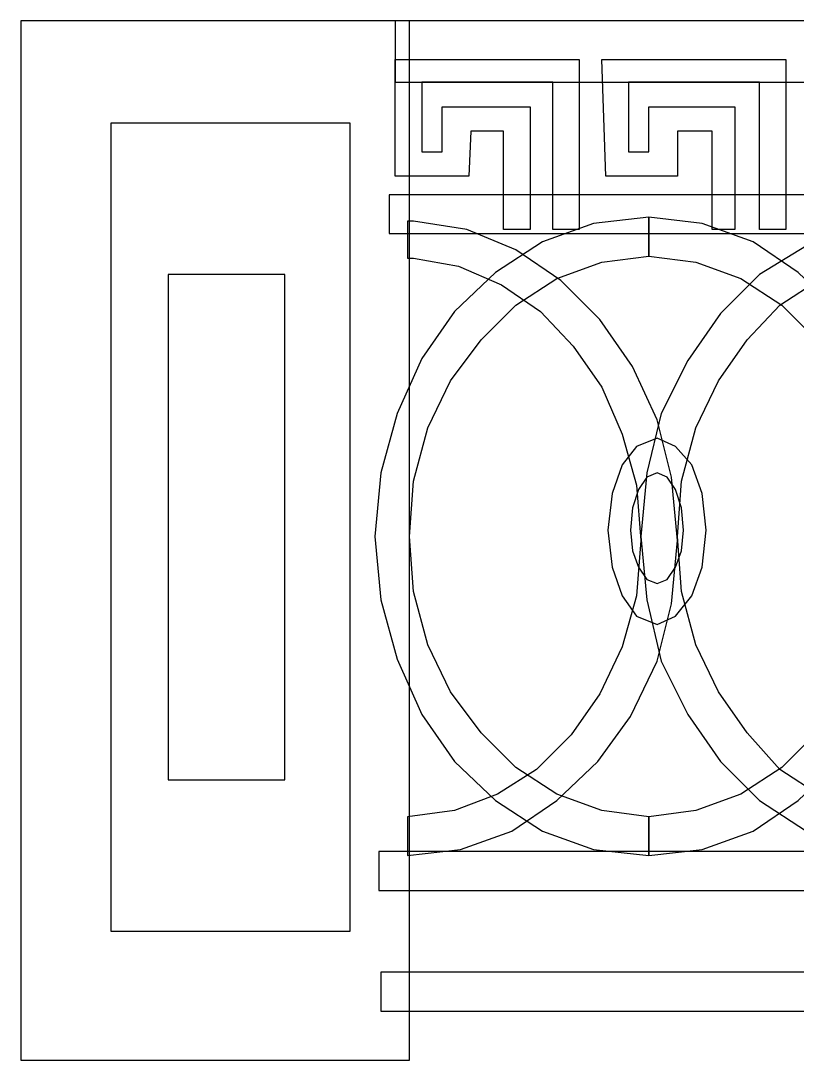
# Model space of a CAD drawing. Header units: centimetres. Extents: x -67 to 57, y -7 to 31.
# Drawn here: x -67.46 to -38.97, y -7.27 to 30.87 of the extents above; entities that cross this region are included whole.
import ezdxf

# ---------------------------------------------------------------- set-up
doc = ezdxf.new("R2010")
doc.units = ezdxf.units.CM
doc.header["$MEASUREMENT"] = 0
doc.layers.add('layer 1', color=7, linetype='Continuous')

msp = doc.modelspace()

# ---------------------------------------------------------------- linework, layer by layer
at = {"layer": 'layer 1', "color": 173}
msp.add_open_spline([(-67.45704, 30.87266), (-67.45704, 30.87266), (-53.19282, 30.87266), (-53.19282, 30.87266), (-53.19282, 30.87266), (-53.19282, 30.87266), (-53.19282, -7.26538), (-53.19282, -7.26538), (-53.19282, -7.26538), (-53.19282, -7.26538), (-67.45704, -7.26538), (-67.45704, -7.26538), (-67.45704, -7.26538), (-67.45704, -7.26538), (-67.45704, 30.87266), (-67.45704, 30.87266)], degree=3, knots=[0, 0, 0, 0, 0.25, 0.25, 0.25, 0.25, 0.5, 0.5, 0.5, 0.5, 0.75, 0.75, 0.75, 0.75, 1, 1, 1, 1], dxfattribs=at)
at = {"layer": 'layer 1', "color": 174}
for points, knots in [([(-53.71834, 30.87266), (-53.71834, 30.87266), (43.57871, 30.87266), (43.57871, 30.87266), (43.57871, 30.87266), (43.57871, 30.87266), (43.57871, 28.62041), (43.57871, 28.62041), (43.57871, 28.62041), (43.57871, 28.62041), (-53.71834, 28.62041), (-53.71834, 28.62041), (-53.71834, 28.62041), (-53.71834, 28.62041), (-53.71834, 30.87266), (-53.71834, 30.87266)], [0, 0, 0, 0, 0.25, 0.25, 0.25, 0.25, 0.5, 0.5, 0.5, 0.5, 0.75, 0.75, 0.75, 0.75, 1, 1, 1, 1]), ([(-48.7634, 23.21502), (-48.7634, 23.21502), (-48.7634, 27.71951), (-48.7634, 27.71951), (-48.7634, 27.71951), (-48.7634, 27.71951), (-51.99162, 27.71951), (-51.99162, 27.71951), (-51.99162, 27.71951), (-51.99162, 27.71951), (-51.99162, 26.06787), (-51.99162, 26.06787), (-51.99162, 26.06787), (-51.99162, 26.06787), (-52.74237, 26.06787), (-52.74237, 26.06787), (-52.74237, 26.06787), (-52.74237, 26.06787), (-52.74237, 28.62041), (-52.74237, 28.62041), (-52.74237, 28.62041), (-52.74237, 28.62041), (-47.93757, 28.62041), (-47.93757, 28.62041), (-47.93757, 28.62041), (-47.93757, 28.62041), (-47.93757, 23.21502), (-47.93757, 23.21502), (-47.93757, 23.21502), (-47.93757, 23.21502), (-46.9616, 23.21502), (-46.9616, 23.21502), (-46.9616, 23.21502), (-46.9616, 23.21502), (-46.9616, 29.44624), (-46.9616, 29.44624), (-46.9616, 29.44624), (-46.9616, 29.44624), (-53.71834, 29.44624), (-53.71834, 29.44624), (-53.71834, 29.44624), (-53.71834, 29.44624), (-53.71834, 25.16697), (-53.71834, 25.16697), (-53.71834, 25.16697), (-53.71834, 25.16697), (-51.01564, 25.16697), (-51.01564, 25.16697), (-51.01564, 25.16697), (-51.01564, 25.16697), (-50.94057, 26.81862), (-50.94057, 26.81862), (-50.94057, 26.81862), (-50.94057, 26.81862), (-49.73937, 26.81862), (-49.73937, 26.81862), (-49.73937, 26.81862), (-49.73937, 26.81862), (-49.73937, 23.21502), (-49.73937, 23.21502), (-49.73937, 23.21502), (-49.73937, 23.21502), (-48.7634, 23.21502), (-48.7634, 23.21502)], [0, 0, 0, 0, 0.0625, 0.0625, 0.0625, 0.0625, 0.125, 0.125, 0.125, 0.125, 0.1875, 0.1875, 0.1875, 0.1875, 0.25, 0.25, 0.25, 0.25, 0.3125, 0.3125, 0.3125, 0.3125, 0.375, 0.375, 0.375, 0.375, 0.4375, 0.4375, 0.4375, 0.4375, 0.5, 0.5, 0.5, 0.5, 0.5625, 0.5625, 0.5625, 0.5625, 0.625, 0.625, 0.625, 0.625, 0.6875, 0.6875, 0.6875, 0.6875, 0.75, 0.75, 0.75, 0.75, 0.8125, 0.8125, 0.8125, 0.8125, 0.875, 0.875, 0.875, 0.875, 0.9375, 0.9375, 0.9375, 0.9375, 1, 1, 1, 1]), ([(-41.25591, 23.21502), (-41.25591, 23.21502), (-41.25591, 27.71951), (-41.25591, 27.71951), (-41.25591, 27.71951), (-41.25591, 27.71951), (-44.40906, 27.71951), (-44.40906, 27.71951), (-44.40906, 27.71951), (-44.40906, 27.71951), (-44.40906, 26.06787), (-44.40906, 26.06787), (-44.40906, 26.06787), (-44.40906, 26.06787), (-45.1598, 26.06787), (-45.1598, 26.06787), (-45.1598, 26.06787), (-45.1598, 26.06787), (-45.1598, 28.62041), (-45.1598, 28.62041), (-45.1598, 28.62041), (-45.1598, 28.62041), (-40.35501, 28.62041), (-40.35501, 28.62041), (-40.35501, 28.62041), (-40.35501, 28.62041), (-40.35501, 23.21502), (-40.35501, 23.21502), (-40.35501, 23.21502), (-40.35501, 23.21502), (-39.37904, 23.21502), (-39.37904, 23.21502), (-39.37904, 23.21502), (-39.37904, 23.21502), (-39.37904, 29.44624), (-39.37904, 29.44624), (-39.37904, 29.44624), (-39.37904, 29.44624), (-46.13578, 29.44624), (-46.13578, 29.44624), (-46.13578, 29.44624), (-46.13578, 29.44624), (-45.98563, 25.16697), (-45.98563, 25.16697), (-45.98563, 25.16697), (-45.98563, 25.16697), (-43.35801, 25.16697), (-43.35801, 25.16697), (-43.35801, 25.16697), (-43.35801, 25.16697), (-43.35801, 26.81862), (-43.35801, 26.81862), (-43.35801, 26.81862), (-43.35801, 26.81862), (-42.08173, 26.81862), (-42.08173, 26.81862), (-42.08173, 26.81862), (-42.08173, 26.81862), (-42.08173, 23.21502), (-42.08173, 23.21502), (-42.08173, 23.21502), (-42.08173, 23.21502), (-41.25591, 23.21502), (-41.25591, 23.21502)], [0, 0, 0, 0, 0.0625, 0.0625, 0.0625, 0.0625, 0.125, 0.125, 0.125, 0.125, 0.1875, 0.1875, 0.1875, 0.1875, 0.25, 0.25, 0.25, 0.25, 0.3125, 0.3125, 0.3125, 0.3125, 0.375, 0.375, 0.375, 0.375, 0.4375, 0.4375, 0.4375, 0.4375, 0.5, 0.5, 0.5, 0.5, 0.5625, 0.5625, 0.5625, 0.5625, 0.625, 0.625, 0.625, 0.625, 0.6875, 0.6875, 0.6875, 0.6875, 0.75, 0.75, 0.75, 0.75, 0.8125, 0.8125, 0.8125, 0.8125, 0.875, 0.875, 0.875, 0.875, 0.9375, 0.9375, 0.9375, 0.9375, 1, 1, 1, 1]), ([(-53.94357, 24.49129), (-53.94357, 24.49129), (44.10423, 24.49129), (44.10423, 24.49129), (44.10423, 24.49129), (44.10423, 24.49129), (44.10423, 23.06487), (44.10423, 23.06487), (44.10423, 23.06487), (44.10423, 23.06487), (-53.94357, 23.06487), (-53.94357, 23.06487), (-53.94357, 23.06487), (-53.94357, 23.06487), (-53.94357, 24.49129), (-53.94357, 24.49129)], [0, 0, 0, 0, 0.25, 0.25, 0.25, 0.25, 0.5, 0.5, 0.5, 0.5, 0.75, 0.75, 0.75, 0.75, 1, 1, 1, 1]), ([(-44.40906, 0.24211), (-44.40906, 0.24211), (-46.43608, 0.46733), (-46.43608, 0.46733), (-46.43608, 0.46733), (-46.43608, 0.46733), (-48.31295, 1.14301), (-48.31295, 1.14301), (-48.31295, 1.14301), (-48.31295, 1.14301), (-50.03967, 2.26913), (-50.03967, 2.26913), (-50.03967, 2.26913), (-50.03967, 2.26913), (-51.54117, 3.69555), (-51.54117, 3.69555), (-51.54117, 3.69555), (-51.54117, 3.69555), (-52.74237, 5.42227), (-52.74237, 5.42227), (-52.74237, 5.42227), (-52.74237, 5.42227), (-53.64327, 7.4493), (-53.64327, 7.4493), (-53.64327, 7.4493), (-53.64327, 7.4493), (-54.24386, 9.62647), (-54.24386, 9.62647), (-54.24386, 9.62647), (-54.24386, 9.62647), (-54.46909, 11.95379), (-54.46909, 11.95379), (-54.46909, 11.95379), (-54.46909, 11.95379), (-54.24386, 14.28111), (-54.24386, 14.28111), (-54.24386, 14.28111), (-54.24386, 14.28111), (-53.64327, 16.45828), (-53.64327, 16.45828), (-53.64327, 16.45828), (-53.64327, 16.45828), (-52.74237, 18.4853), (-52.74237, 18.4853), (-52.74237, 18.4853), (-52.74237, 18.4853), (-51.54117, 20.21203), (-51.54117, 20.21203), (-51.54117, 20.21203), (-51.54117, 20.21203), (-50.03967, 21.63845), (-50.03967, 21.63845), (-50.03967, 21.63845), (-50.03967, 21.63845), (-48.31295, 22.76457), (-48.31295, 22.76457), (-48.31295, 22.76457), (-48.31295, 22.76457), (-46.43608, 23.44025), (-46.43608, 23.44025), (-46.43608, 23.44025), (-46.43608, 23.44025), (-44.40906, 23.66547), (-44.40906, 23.66547), (-44.40906, 23.66547), (-44.40906, 23.66547), (-44.40906, 22.23905), (-44.40906, 22.23905), (-44.40906, 22.23905), (-44.40906, 22.23905), (-46.13578, 22.01382), (-46.13578, 22.01382), (-46.13578, 22.01382), (-46.13578, 22.01382), (-47.78742, 21.41322), (-47.78742, 21.41322), (-47.78742, 21.41322), (-47.78742, 21.41322), (-49.28892, 20.43725), (-49.28892, 20.43725), (-49.28892, 20.43725), (-49.28892, 20.43725), (-50.5652, 19.16098), (-50.5652, 19.16098), (-50.5652, 19.16098), (-50.5652, 19.16098), (-51.69132, 17.65948), (-51.69132, 17.65948), (-51.69132, 17.65948), (-51.69132, 17.65948), (-52.51714, 15.93276), (-52.51714, 15.93276), (-52.51714, 15.93276), (-52.51714, 15.93276), (-53.04267, 13.98081), (-53.04267, 13.98081), (-53.04267, 13.98081), (-53.04267, 13.98081), (-53.19282, 11.95379), (-53.19282, 11.95379), (-53.19282, 11.95379), (-53.19282, 11.95379), (-53.04267, 9.92677), (-53.04267, 9.92677), (-53.04267, 9.92677), (-53.04267, 9.92677), (-52.51714, 7.97482), (-52.51714, 7.97482), (-52.51714, 7.97482), (-52.51714, 7.97482), (-51.69132, 6.2481), (-51.69132, 6.2481), (-51.69132, 6.2481), (-51.69132, 6.2481), (-50.5652, 4.7466), (-50.5652, 4.7466), (-50.5652, 4.7466), (-50.5652, 4.7466), (-49.28892, 3.47033), (-49.28892, 3.47033), (-49.28892, 3.47033), (-49.28892, 3.47033), (-47.78742, 2.49435), (-47.78742, 2.49435), (-47.78742, 2.49435), (-47.78742, 2.49435), (-46.13578, 1.89376), (-46.13578, 1.89376), (-46.13578, 1.89376), (-46.13578, 1.89376), (-44.40906, 1.66853), (-44.40906, 1.66853), (-44.40906, 1.66853), (-44.40906, 1.66853), (-44.40906, 0.24211), (-44.40906, 0.24211)], [0, 0, 0, 0, 0.02941176, 0.02941176, 0.02941176, 0.02941176, 0.05882353, 0.05882353, 0.05882353, 0.05882353, 0.08823529, 0.08823529, 0.08823529, 0.08823529, 0.11764706, 0.11764706, 0.11764706, 0.11764706, 0.14705882, 0.14705882, 0.14705882, 0.14705882, 0.17647059, 0.17647059, 0.17647059, 0.17647059, 0.20588235, 0.20588235, 0.20588235, 0.20588235, 0.23529412, 0.23529412, 0.23529412, 0.23529412, 0.26470588, 0.26470588, 0.26470588, 0.26470588, 0.29411765, 0.29411765, 0.29411765, 0.29411765, 0.32352941, 0.32352941, 0.32352941, 0.32352941, 0.35294118, 0.35294118, 0.35294118, 0.35294118, 0.38235294, 0.38235294, 0.38235294, 0.38235294, 0.41176471, 0.41176471, 0.41176471, 0.41176471, 0.44117647, 0.44117647, 0.44117647, 0.44117647, 0.47058824, 0.47058824, 0.47058824, 0.47058824, 0.5, 0.5, 0.5, 0.5, 0.52941176, 0.52941176, 0.52941176, 0.52941176, 0.55882353, 0.55882353, 0.55882353, 0.55882353, 0.58823529, 0.58823529, 0.58823529, 0.58823529, 0.61764706, 0.61764706, 0.61764706, 0.61764706, 0.64705882, 0.64705882, 0.64705882, 0.64705882, 0.67647059, 0.67647059, 0.67647059, 0.67647059, 0.70588235, 0.70588235, 0.70588235, 0.70588235, 0.73529412, 0.73529412, 0.73529412, 0.73529412, 0.76470588, 0.76470588, 0.76470588, 0.76470588, 0.79411765, 0.79411765, 0.79411765, 0.79411765, 0.82352941, 0.82352941, 0.82352941, 0.82352941, 0.85294118, 0.85294118, 0.85294118, 0.85294118, 0.88235294, 0.88235294, 0.88235294, 0.88235294, 0.91176471, 0.91176471, 0.91176471, 0.91176471, 0.94117647, 0.94117647, 0.94117647, 0.94117647, 0.97058824, 0.97058824, 0.97058824, 0.97058824, 1, 1, 1, 1]), ([(-44.40906, 23.66547), (-44.40906, 23.66547), (-42.45711, 23.44025), (-42.45711, 23.44025), (-42.45711, 23.44025), (-42.45711, 23.44025), (-40.58024, 22.76457), (-40.58024, 22.76457), (-40.58024, 22.76457), (-40.58024, 22.76457), (-38.92859, 21.63845), (-38.92859, 21.63845), (-38.92859, 21.63845), (-38.92859, 21.63845), (-37.42709, 20.21203), (-37.42709, 20.21203), (-37.42709, 20.21203), (-37.42709, 20.21203), (-36.22589, 18.4853), (-36.22589, 18.4853), (-36.22589, 18.4853), (-36.22589, 18.4853), (-35.24992, 16.45828), (-35.24992, 16.45828), (-35.24992, 16.45828), (-35.24992, 16.45828), (-34.7244, 14.28111), (-34.7244, 14.28111), (-34.7244, 14.28111), (-34.7244, 14.28111), (-34.49917, 11.95379), (-34.49917, 11.95379), (-34.49917, 11.95379), (-34.49917, 11.95379), (-34.7244, 9.62647), (-34.7244, 9.62647), (-34.7244, 9.62647), (-34.7244, 9.62647), (-35.24992, 7.4493), (-35.24992, 7.4493), (-35.24992, 7.4493), (-35.24992, 7.4493), (-36.22589, 5.42227), (-36.22589, 5.42227), (-36.22589, 5.42227), (-36.22589, 5.42227), (-37.42709, 3.69555), (-37.42709, 3.69555), (-37.42709, 3.69555), (-37.42709, 3.69555), (-38.92859, 2.26913), (-38.92859, 2.26913), (-38.92859, 2.26913), (-38.92859, 2.26913), (-40.58024, 1.14301), (-40.58024, 1.14301), (-40.58024, 1.14301), (-40.58024, 1.14301), (-42.45711, 0.46733), (-42.45711, 0.46733), (-42.45711, 0.46733), (-42.45711, 0.46733), (-44.40906, 0.24211), (-44.40906, 0.24211), (-44.40906, 0.24211), (-44.40906, 0.24211), (-44.40906, 1.66853), (-44.40906, 1.66853), (-44.40906, 1.66853), (-44.40906, 1.66853), (-42.68233, 1.89376), (-42.68233, 1.89376), (-42.68233, 1.89376), (-42.68233, 1.89376), (-41.03069, 2.49435), (-41.03069, 2.49435), (-41.03069, 2.49435), (-41.03069, 2.49435), (-39.52919, 3.47033), (-39.52919, 3.47033), (-39.52919, 3.47033), (-39.52919, 3.47033), (-38.25292, 4.7466), (-38.25292, 4.7466), (-38.25292, 4.7466), (-38.25292, 4.7466), (-37.27694, 6.2481), (-37.27694, 6.2481), (-37.27694, 6.2481), (-37.27694, 6.2481), (-36.45112, 7.97482), (-36.45112, 7.97482), (-36.45112, 7.97482), (-36.45112, 7.97482), (-35.92559, 9.92677), (-35.92559, 9.92677), (-35.92559, 9.92677), (-35.92559, 9.92677), (-35.77544, 11.95379), (-35.77544, 11.95379), (-35.77544, 11.95379), (-35.77544, 11.95379), (-35.92559, 13.98081), (-35.92559, 13.98081), (-35.92559, 13.98081), (-35.92559, 13.98081), (-36.45112, 15.93276), (-36.45112, 15.93276), (-36.45112, 15.93276), (-36.45112, 15.93276), (-37.27694, 17.65948), (-37.27694, 17.65948), (-37.27694, 17.65948), (-37.27694, 17.65948), (-38.25292, 19.16098), (-38.25292, 19.16098), (-38.25292, 19.16098), (-38.25292, 19.16098), (-39.52919, 20.43725), (-39.52919, 20.43725), (-39.52919, 20.43725), (-39.52919, 20.43725), (-41.03069, 21.41322), (-41.03069, 21.41322), (-41.03069, 21.41322), (-41.03069, 21.41322), (-42.68233, 22.01382), (-42.68233, 22.01382), (-42.68233, 22.01382), (-42.68233, 22.01382), (-44.40906, 22.23905), (-44.40906, 22.23905), (-44.40906, 22.23905), (-44.40906, 22.23905), (-44.40906, 23.66547), (-44.40906, 23.66547)], [0, 0, 0, 0, 0.02941176, 0.02941176, 0.02941176, 0.02941176, 0.05882353, 0.05882353, 0.05882353, 0.05882353, 0.08823529, 0.08823529, 0.08823529, 0.08823529, 0.11764706, 0.11764706, 0.11764706, 0.11764706, 0.14705882, 0.14705882, 0.14705882, 0.14705882, 0.17647059, 0.17647059, 0.17647059, 0.17647059, 0.20588235, 0.20588235, 0.20588235, 0.20588235, 0.23529412, 0.23529412, 0.23529412, 0.23529412, 0.26470588, 0.26470588, 0.26470588, 0.26470588, 0.29411765, 0.29411765, 0.29411765, 0.29411765, 0.32352941, 0.32352941, 0.32352941, 0.32352941, 0.35294118, 0.35294118, 0.35294118, 0.35294118, 0.38235294, 0.38235294, 0.38235294, 0.38235294, 0.41176471, 0.41176471, 0.41176471, 0.41176471, 0.44117647, 0.44117647, 0.44117647, 0.44117647, 0.47058824, 0.47058824, 0.47058824, 0.47058824, 0.5, 0.5, 0.5, 0.5, 0.52941176, 0.52941176, 0.52941176, 0.52941176, 0.55882353, 0.55882353, 0.55882353, 0.55882353, 0.58823529, 0.58823529, 0.58823529, 0.58823529, 0.61764706, 0.61764706, 0.61764706, 0.61764706, 0.64705882, 0.64705882, 0.64705882, 0.64705882, 0.67647059, 0.67647059, 0.67647059, 0.67647059, 0.70588235, 0.70588235, 0.70588235, 0.70588235, 0.73529412, 0.73529412, 0.73529412, 0.73529412, 0.76470588, 0.76470588, 0.76470588, 0.76470588, 0.79411765, 0.79411765, 0.79411765, 0.79411765, 0.82352941, 0.82352941, 0.82352941, 0.82352941, 0.85294118, 0.85294118, 0.85294118, 0.85294118, 0.88235294, 0.88235294, 0.88235294, 0.88235294, 0.91176471, 0.91176471, 0.91176471, 0.91176471, 0.94117647, 0.94117647, 0.94117647, 0.94117647, 0.97058824, 0.97058824, 0.97058824, 0.97058824, 1, 1, 1, 1]), ([(-53.26789, 23.51532), (-53.26789, 23.51532), (-53.26789, 23.51532), (-53.26789, 23.51532), (-53.26789, 23.51532), (-53.26789, 23.51532), (-53.19282, 23.51532), (-53.19282, 23.51532), (-53.19282, 23.51532), (-53.19282, 23.51532), (-53.11774, 23.51532), (-53.11774, 23.51532), (-53.11774, 23.51532), (-53.11774, 23.51532), (-53.04267, 23.51532), (-53.04267, 23.51532), (-53.04267, 23.51532), (-53.04267, 23.51532), (-51.09072, 23.21502), (-51.09072, 23.21502), (-51.09072, 23.21502), (-51.09072, 23.21502), (-49.28892, 22.46427), (-49.28892, 22.46427), (-49.28892, 22.46427), (-49.28892, 22.46427), (-47.63728, 21.33815), (-47.63728, 21.33815), (-47.63728, 21.33815), (-47.63728, 21.33815), (-46.21085, 19.91173), (-46.21085, 19.91173), (-46.21085, 19.91173), (-46.21085, 19.91173), (-45.00965, 18.185), (-45.00965, 18.185), (-45.00965, 18.185), (-45.00965, 18.185), (-44.10876, 16.23306), (-44.10876, 16.23306), (-44.10876, 16.23306), (-44.10876, 16.23306), (-43.58323, 14.13096), (-43.58323, 14.13096), (-43.58323, 14.13096), (-43.58323, 14.13096), (-43.35801, 11.80364), (-43.35801, 11.80364), (-43.35801, 11.80364), (-43.35801, 11.80364), (-43.58323, 9.47632), (-43.58323, 9.47632), (-43.58323, 9.47632), (-43.58323, 9.47632), (-44.10876, 7.37422), (-44.10876, 7.37422), (-44.10876, 7.37422), (-44.10876, 7.37422), (-45.08473, 5.3472), (-45.08473, 5.3472), (-45.08473, 5.3472), (-45.08473, 5.3472), (-46.28593, 3.69555), (-46.28593, 3.69555), (-46.28593, 3.69555), (-46.28593, 3.69555), (-47.78742, 2.26913), (-47.78742, 2.26913), (-47.78742, 2.26913), (-47.78742, 2.26913), (-49.43907, 1.14301), (-49.43907, 1.14301), (-49.43907, 1.14301), (-49.43907, 1.14301), (-51.31594, 0.46733), (-51.31594, 0.46733), (-51.31594, 0.46733), (-51.31594, 0.46733), (-53.26789, 0.24211), (-53.26789, 0.24211), (-53.26789, 0.24211), (-53.26789, 0.24211), (-53.26789, 0.24211), (-53.26789, 0.24211), (-53.26789, 0.24211), (-53.26789, 0.24211), (-53.26789, 0.24211), (-53.26789, 0.24211), (-53.26789, 0.24211), (-53.26789, 0.24211), (-53.26789, 0.24211), (-53.26789, 0.24211), (-53.26789, 0.24211), (-53.26789, 0.24211), (-53.26789, 0.24211), (-53.26789, 0.24211), (-53.26789, 0.24211), (-53.26789, 0.24211), (-53.26789, 1.66853), (-53.26789, 1.66853), (-53.26789, 1.66853), (-53.26789, 1.66853), (-53.26789, 1.66853), (-53.26789, 1.66853), (-53.26789, 1.66853), (-53.26789, 1.66853), (-53.26789, 1.66853), (-53.26789, 1.66853), (-53.26789, 1.66853), (-53.26789, 1.66853), (-53.26789, 1.66853), (-53.26789, 1.66853), (-53.26789, 1.66853), (-53.26789, 1.66853), (-53.26789, 1.66853), (-53.26789, 1.66853), (-53.26789, 1.66853), (-53.26789, 1.66853), (-51.54117, 1.89376), (-51.54117, 1.89376), (-51.54117, 1.89376), (-51.54117, 1.89376), (-49.9646, 2.49435), (-49.9646, 2.49435), (-49.9646, 2.49435), (-49.9646, 2.49435), (-48.53817, 3.39525), (-48.53817, 3.39525), (-48.53817, 3.39525), (-48.53817, 3.39525), (-47.2619, 4.67153), (-47.2619, 4.67153), (-47.2619, 4.67153), (-47.2619, 4.67153), (-46.21085, 6.17302), (-46.21085, 6.17302), (-46.21085, 6.17302), (-46.21085, 6.17302), (-45.38503, 7.89975), (-45.38503, 7.89975), (-45.38503, 7.89975), (-45.38503, 7.89975), (-44.8595, 9.77662), (-44.8595, 9.77662), (-44.8595, 9.77662), (-44.8595, 9.77662), (-44.70935, 11.80364), (-44.70935, 11.80364), (-44.70935, 11.80364), (-44.70935, 11.80364), (-44.8595, 13.83066), (-44.8595, 13.83066), (-44.8595, 13.83066), (-44.8595, 13.83066), (-45.38503, 15.70753), (-45.38503, 15.70753), (-45.38503, 15.70753), (-45.38503, 15.70753), (-46.13578, 17.43426), (-46.13578, 17.43426), (-46.13578, 17.43426), (-46.13578, 17.43426), (-47.18683, 18.93575), (-47.18683, 18.93575), (-47.18683, 18.93575), (-47.18683, 18.93575), (-48.38802, 20.21203), (-48.38802, 20.21203), (-48.38802, 20.21203), (-48.38802, 20.21203), (-49.81445, 21.188), (-49.81445, 21.188), (-49.81445, 21.188), (-49.81445, 21.188), (-51.39102, 21.86367), (-51.39102, 21.86367), (-51.39102, 21.86367), (-51.39102, 21.86367), (-53.04267, 22.16397), (-53.04267, 22.16397), (-53.04267, 22.16397), (-53.04267, 22.16397), (-53.11774, 22.16397), (-53.11774, 22.16397), (-53.11774, 22.16397), (-53.11774, 22.16397), (-53.19282, 22.16397), (-53.19282, 22.16397), (-53.19282, 22.16397), (-53.19282, 22.16397), (-53.26789, 22.16397), (-53.26789, 22.16397), (-53.26789, 22.16397), (-53.26789, 22.16397), (-53.26789, 22.16397), (-53.26789, 22.16397), (-53.26789, 22.16397), (-53.26789, 22.16397), (-53.26789, 23.51532), (-53.26789, 23.51532)], [0, 0, 0, 0, 0.02, 0.02, 0.02, 0.02, 0.04, 0.04, 0.04, 0.04, 0.06, 0.06, 0.06, 0.06, 0.08, 0.08, 0.08, 0.08, 0.1, 0.1, 0.1, 0.1, 0.12, 0.12, 0.12, 0.12, 0.14, 0.14, 0.14, 0.14, 0.16, 0.16, 0.16, 0.16, 0.18, 0.18, 0.18, 0.18, 0.2, 0.2, 0.2, 0.2, 0.22, 0.22, 0.22, 0.22, 0.24, 0.24, 0.24, 0.24, 0.26, 0.26, 0.26, 0.26, 0.28, 0.28, 0.28, 0.28, 0.3, 0.3, 0.3, 0.3, 0.32, 0.32, 0.32, 0.32, 0.34, 0.34, 0.34, 0.34, 0.36, 0.36, 0.36, 0.36, 0.38, 0.38, 0.38, 0.38, 0.4, 0.4, 0.4, 0.4, 0.42, 0.42, 0.42, 0.42, 0.44, 0.44, 0.44, 0.44, 0.46, 0.46, 0.46, 0.46, 0.48, 0.48, 0.48, 0.48, 0.5, 0.5, 0.5, 0.5, 0.52, 0.52, 0.52, 0.52, 0.54, 0.54, 0.54, 0.54, 0.56, 0.56, 0.56, 0.56, 0.58, 0.58, 0.58, 0.58, 0.6, 0.6, 0.6, 0.6, 0.62, 0.62, 0.62, 0.62, 0.64, 0.64, 0.64, 0.64, 0.66, 0.66, 0.66, 0.66, 0.68, 0.68, 0.68, 0.68, 0.7, 0.7, 0.7, 0.7, 0.72, 0.72, 0.72, 0.72, 0.74, 0.74, 0.74, 0.74, 0.76, 0.76, 0.76, 0.76, 0.78, 0.78, 0.78, 0.78, 0.8, 0.8, 0.8, 0.8, 0.82, 0.82, 0.82, 0.82, 0.84, 0.84, 0.84, 0.84, 0.86, 0.86, 0.86, 0.86, 0.88, 0.88, 0.88, 0.88, 0.9, 0.9, 0.9, 0.9, 0.92, 0.92, 0.92, 0.92, 0.94, 0.94, 0.94, 0.94, 0.96, 0.96, 0.96, 0.96, 0.98, 0.98, 0.98, 0.98, 1, 1, 1, 1]), ([(-34.7244, 22.23905), (-34.7244, 22.23905), (-34.7244, 22.23905), (-34.7244, 22.23905), (-34.7244, 22.23905), (-34.7244, 22.23905), (-34.7244, 22.23905), (-34.7244, 22.23905), (-34.7244, 22.23905), (-34.7244, 22.23905), (-34.7244, 22.23905), (-34.7244, 22.23905), (-34.7244, 22.23905), (-34.7244, 22.23905), (-34.7244, 22.23905), (-34.7244, 22.23905), (-34.7244, 22.23905), (-34.7244, 22.23905), (-36.45112, 22.01382), (-36.45112, 22.01382), (-36.45112, 22.01382), (-36.45112, 22.01382), (-38.10277, 21.41322), (-38.10277, 21.41322), (-38.10277, 21.41322), (-38.10277, 21.41322), (-39.60426, 20.43725), (-39.60426, 20.43725), (-39.60426, 20.43725), (-39.60426, 20.43725), (-40.80546, 19.16098), (-40.80546, 19.16098), (-40.80546, 19.16098), (-40.80546, 19.16098), (-41.85651, 17.65948), (-41.85651, 17.65948), (-41.85651, 17.65948), (-41.85651, 17.65948), (-42.68233, 15.93276), (-42.68233, 15.93276), (-42.68233, 15.93276), (-42.68233, 15.93276), (-43.20786, 13.98081), (-43.20786, 13.98081), (-43.20786, 13.98081), (-43.20786, 13.98081), (-43.35801, 11.95379), (-43.35801, 11.95379), (-43.35801, 11.95379), (-43.35801, 11.95379), (-43.20786, 9.92677), (-43.20786, 9.92677), (-43.20786, 9.92677), (-43.20786, 9.92677), (-42.68233, 7.97482), (-42.68233, 7.97482), (-42.68233, 7.97482), (-42.68233, 7.97482), (-41.85651, 6.2481), (-41.85651, 6.2481), (-41.85651, 6.2481), (-41.85651, 6.2481), (-40.80546, 4.7466), (-40.80546, 4.7466), (-40.80546, 4.7466), (-40.80546, 4.7466), (-39.60426, 3.39525), (-39.60426, 3.39525), (-39.60426, 3.39525), (-39.60426, 3.39525), (-38.10277, 2.41928), (-38.10277, 2.41928), (-38.10277, 2.41928), (-38.10277, 2.41928), (-36.45112, 1.81868), (-36.45112, 1.81868), (-36.45112, 1.81868), (-36.45112, 1.81868), (-34.7244, 1.51838), (-34.7244, 1.51838), (-34.7244, 1.51838), (-34.7244, 1.51838), (-34.7244, 0.24211), (-34.7244, 0.24211), (-34.7244, 0.24211), (-34.7244, 0.24211), (-34.7244, 0.24211), (-34.7244, 0.24211), (-34.7244, 0.24211), (-34.7244, 0.24211), (-34.7244, 0.24211), (-34.7244, 0.24211), (-34.7244, 0.24211), (-34.7244, 0.24211), (-34.7244, 0.24211), (-34.7244, 0.24211), (-34.7244, 0.24211), (-34.7244, 0.24211), (-34.7244, 0.24211), (-34.7244, 0.24211), (-34.7244, 0.24211), (-34.7244, 0.24211), (-36.75142, 0.46733), (-36.75142, 0.46733), (-36.75142, 0.46733), (-36.75142, 0.46733), (-38.62829, 1.14301), (-38.62829, 1.14301), (-38.62829, 1.14301), (-38.62829, 1.14301), (-40.35501, 2.26913), (-40.35501, 2.26913), (-40.35501, 2.26913), (-40.35501, 2.26913), (-41.78143, 3.69555), (-41.78143, 3.69555), (-41.78143, 3.69555), (-41.78143, 3.69555), (-42.98263, 5.42227), (-42.98263, 5.42227), (-42.98263, 5.42227), (-42.98263, 5.42227), (-43.95861, 7.37422), (-43.95861, 7.37422), (-43.95861, 7.37422), (-43.95861, 7.37422), (-44.48413, 9.62647), (-44.48413, 9.62647), (-44.48413, 9.62647), (-44.48413, 9.62647), (-44.70935, 11.95379), (-44.70935, 11.95379), (-44.70935, 11.95379), (-44.70935, 11.95379), (-44.48413, 14.28111), (-44.48413, 14.28111), (-44.48413, 14.28111), (-44.48413, 14.28111), (-43.95861, 16.45828), (-43.95861, 16.45828), (-43.95861, 16.45828), (-43.95861, 16.45828), (-42.98263, 18.41023), (-42.98263, 18.41023), (-42.98263, 18.41023), (-42.98263, 18.41023), (-41.78143, 20.13695), (-41.78143, 20.13695), (-41.78143, 20.13695), (-41.78143, 20.13695), (-40.35501, 21.56337), (-40.35501, 21.56337), (-40.35501, 21.56337), (-40.35501, 21.56337), (-38.62829, 22.61442), (-38.62829, 22.61442), (-38.62829, 22.61442), (-38.62829, 22.61442), (-36.75142, 23.2901), (-36.75142, 23.2901), (-36.75142, 23.2901), (-36.75142, 23.2901), (-34.7244, 23.51532), (-34.7244, 23.51532), (-34.7244, 23.51532), (-34.7244, 23.51532), (-34.7244, 23.51532), (-34.7244, 23.51532), (-34.7244, 23.51532), (-34.7244, 23.51532), (-34.7244, 23.51532), (-34.7244, 23.51532), (-34.7244, 23.51532), (-34.7244, 23.51532), (-34.7244, 23.51532), (-34.7244, 23.51532), (-34.7244, 23.51532), (-34.7244, 23.51532), (-34.7244, 23.51532), (-34.7244, 23.51532), (-34.7244, 23.51532), (-34.7244, 23.51532), (-34.7244, 22.23905), (-34.7244, 22.23905)], [0, 0, 0, 0, 0.02173913, 0.02173913, 0.02173913, 0.02173913, 0.04347826, 0.04347826, 0.04347826, 0.04347826, 0.06521739, 0.06521739, 0.06521739, 0.06521739, 0.08695652, 0.08695652, 0.08695652, 0.08695652, 0.10869565, 0.10869565, 0.10869565, 0.10869565, 0.13043478, 0.13043478, 0.13043478, 0.13043478, 0.15217391, 0.15217391, 0.15217391, 0.15217391, 0.17391304, 0.17391304, 0.17391304, 0.17391304, 0.19565217, 0.19565217, 0.19565217, 0.19565217, 0.2173913, 0.2173913, 0.2173913, 0.2173913, 0.23913043, 0.23913043, 0.23913043, 0.23913043, 0.26086957, 0.26086957, 0.26086957, 0.26086957, 0.2826087, 0.2826087, 0.2826087, 0.2826087, 0.30434783, 0.30434783, 0.30434783, 0.30434783, 0.32608696, 0.32608696, 0.32608696, 0.32608696, 0.34782609, 0.34782609, 0.34782609, 0.34782609, 0.36956522, 0.36956522, 0.36956522, 0.36956522, 0.39130435, 0.39130435, 0.39130435, 0.39130435, 0.41304348, 0.41304348, 0.41304348, 0.41304348, 0.43478261, 0.43478261, 0.43478261, 0.43478261, 0.45652174, 0.45652174, 0.45652174, 0.45652174, 0.47826087, 0.47826087, 0.47826087, 0.47826087, 0.5, 0.5, 0.5, 0.5, 0.52173913, 0.52173913, 0.52173913, 0.52173913, 0.54347826, 0.54347826, 0.54347826, 0.54347826, 0.56521739, 0.56521739, 0.56521739, 0.56521739, 0.58695652, 0.58695652, 0.58695652, 0.58695652, 0.60869565, 0.60869565, 0.60869565, 0.60869565, 0.63043478, 0.63043478, 0.63043478, 0.63043478, 0.65217391, 0.65217391, 0.65217391, 0.65217391, 0.67391304, 0.67391304, 0.67391304, 0.67391304, 0.69565217, 0.69565217, 0.69565217, 0.69565217, 0.7173913, 0.7173913, 0.7173913, 0.7173913, 0.73913043, 0.73913043, 0.73913043, 0.73913043, 0.76086957, 0.76086957, 0.76086957, 0.76086957, 0.7826087, 0.7826087, 0.7826087, 0.7826087, 0.80434783, 0.80434783, 0.80434783, 0.80434783, 0.82608696, 0.82608696, 0.82608696, 0.82608696, 0.84782609, 0.84782609, 0.84782609, 0.84782609, 0.86956522, 0.86956522, 0.86956522, 0.86956522, 0.89130435, 0.89130435, 0.89130435, 0.89130435, 0.91304348, 0.91304348, 0.91304348, 0.91304348, 0.93478261, 0.93478261, 0.93478261, 0.93478261, 0.95652174, 0.95652174, 0.95652174, 0.95652174, 0.97826087, 0.97826087, 0.97826087, 0.97826087, 1, 1, 1, 1]), ([(-44.10876, 15.55738), (-44.10876, 15.55738), (-43.43308, 15.25708), (-43.43308, 15.25708), (-43.43308, 15.25708), (-43.43308, 15.25708), (-42.83248, 14.58141), (-42.83248, 14.58141), (-42.83248, 14.58141), (-42.83248, 14.58141), (-42.45711, 13.53036), (-42.45711, 13.53036), (-42.45711, 13.53036), (-42.45711, 13.53036), (-42.30696, 12.17901), (-42.30696, 12.17901), (-42.30696, 12.17901), (-42.30696, 12.17901), (-42.45711, 10.82767), (-42.45711, 10.82767), (-42.45711, 10.82767), (-42.45711, 10.82767), (-42.83248, 9.77662), (-42.83248, 9.77662), (-42.83248, 9.77662), (-42.83248, 9.77662), (-43.43308, 9.02587), (-43.43308, 9.02587), (-43.43308, 9.02587), (-43.43308, 9.02587), (-44.10876, 8.72557), (-44.10876, 8.72557), (-44.10876, 8.72557), (-44.10876, 8.72557), (-44.8595, 9.02587), (-44.8595, 9.02587), (-44.8595, 9.02587), (-44.8595, 9.02587), (-45.38503, 9.77662), (-45.38503, 9.77662), (-45.38503, 9.77662), (-45.38503, 9.77662), (-45.7604, 10.82767), (-45.7604, 10.82767), (-45.7604, 10.82767), (-45.7604, 10.82767), (-45.91055, 12.17901), (-45.91055, 12.17901), (-45.91055, 12.17901), (-45.91055, 12.17901), (-45.7604, 13.53036), (-45.7604, 13.53036), (-45.7604, 13.53036), (-45.7604, 13.53036), (-45.38503, 14.58141), (-45.38503, 14.58141), (-45.38503, 14.58141), (-45.38503, 14.58141), (-44.8595, 15.25708), (-44.8595, 15.25708), (-44.8595, 15.25708), (-44.8595, 15.25708), (-44.10876, 15.55738), (-44.10876, 15.55738)], [0, 0, 0, 0, 0.0625, 0.0625, 0.0625, 0.0625, 0.125, 0.125, 0.125, 0.125, 0.1875, 0.1875, 0.1875, 0.1875, 0.25, 0.25, 0.25, 0.25, 0.3125, 0.3125, 0.3125, 0.3125, 0.375, 0.375, 0.375, 0.375, 0.4375, 0.4375, 0.4375, 0.4375, 0.5, 0.5, 0.5, 0.5, 0.5625, 0.5625, 0.5625, 0.5625, 0.625, 0.625, 0.625, 0.625, 0.6875, 0.6875, 0.6875, 0.6875, 0.75, 0.75, 0.75, 0.75, 0.8125, 0.8125, 0.8125, 0.8125, 0.875, 0.875, 0.875, 0.875, 0.9375, 0.9375, 0.9375, 0.9375, 1, 1, 1, 1]), ([(-54.31894, 0.39226), (-54.31894, 0.39226), (43.72886, 0.39226), (43.72886, 0.39226), (43.72886, 0.39226), (43.72886, 0.39226), (43.72886, -1.03417), (43.72886, -1.03417), (43.72886, -1.03417), (43.72886, -1.03417), (-54.31894, -1.03417), (-54.31894, -1.03417), (-54.31894, -1.03417), (-54.31894, -1.03417), (-54.31894, 0.39226), (-54.31894, 0.39226)], [0, 0, 0, 0, 0.25, 0.25, 0.25, 0.25, 0.5, 0.5, 0.5, 0.5, 0.75, 0.75, 0.75, 0.75, 1, 1, 1, 1]), ([(-54.24386, -4.03716), (-54.24386, -4.03716), (43.87901, -4.03716), (43.87901, -4.03716), (43.87901, -4.03716), (43.87901, -4.03716), (43.87901, -5.46358), (43.87901, -5.46358), (43.87901, -5.46358), (43.87901, -5.46358), (-54.24386, -5.46358), (-54.24386, -5.46358), (-54.24386, -5.46358), (-54.24386, -5.46358), (-54.24386, -4.03716), (-54.24386, -4.03716)], [0, 0, 0, 0, 0.25, 0.25, 0.25, 0.25, 0.5, 0.5, 0.5, 0.5, 0.75, 0.75, 0.75, 0.75, 1, 1, 1, 1])]:
    msp.add_open_spline(points, degree=3, knots=knots, dxfattribs=at)
at = {"layer": 'layer 1', "color": 153}
msp.add_open_spline([(-64.15375, 27.11892), (-64.15375, 27.11892), (-55.36999, 27.11892), (-55.36999, 27.11892), (-55.36999, 27.11892), (-55.36999, 27.11892), (-55.36999, -2.53566), (-55.36999, -2.53566), (-55.36999, -2.53566), (-55.36999, -2.53566), (-64.15375, -2.53566), (-64.15375, -2.53566), (-64.15375, -2.53566), (-64.15375, -2.53566), (-64.15375, 27.11892), (-64.15375, 27.11892)], degree=3, knots=[0, 0, 0, 0, 0.25, 0.25, 0.25, 0.25, 0.5, 0.5, 0.5, 0.5, 0.75, 0.75, 0.75, 0.75, 1, 1, 1, 1], dxfattribs=at)
at = {"layer": 'layer 1', "color": 253}
msp.add_open_spline([(-62.05165, 21.56337), (-62.05165, 21.56337), (-57.77238, 21.56337), (-57.77238, 21.56337), (-57.77238, 21.56337), (-57.77238, 21.56337), (-57.77238, 3.01988), (-57.77238, 3.01988), (-57.77238, 3.01988), (-57.77238, 3.01988), (-62.05165, 3.01988), (-62.05165, 3.01988), (-62.05165, 3.01988), (-62.05165, 3.01988), (-62.05165, 21.56337), (-62.05165, 21.56337)], degree=3, knots=[0, 0, 0, 0, 0.25, 0.25, 0.25, 0.25, 0.5, 0.5, 0.5, 0.5, 0.75, 0.75, 0.75, 0.75, 1, 1, 1, 1], dxfattribs=at)
at = {"layer": 'layer 1', "color": 163}
msp.add_open_spline([(-44.10876, 14.28111), (-44.10876, 14.28111), (-43.73338, 14.13096), (-43.73338, 14.13096), (-43.73338, 14.13096), (-43.73338, 14.13096), (-43.43308, 13.68051), (-43.43308, 13.68051), (-43.43308, 13.68051), (-43.43308, 13.68051), (-43.20786, 13.00484), (-43.20786, 13.00484), (-43.20786, 13.00484), (-43.20786, 13.00484), (-43.13278, 12.17901), (-43.13278, 12.17901), (-43.13278, 12.17901), (-43.13278, 12.17901), (-43.20786, 11.42827), (-43.20786, 11.42827), (-43.20786, 11.42827), (-43.20786, 11.42827), (-43.43308, 10.82767), (-43.43308, 10.82767), (-43.43308, 10.82767), (-43.43308, 10.82767), (-43.73338, 10.37722), (-43.73338, 10.37722), (-43.73338, 10.37722), (-43.73338, 10.37722), (-44.10876, 10.22707), (-44.10876, 10.22707), (-44.10876, 10.22707), (-44.10876, 10.22707), (-44.48413, 10.37722), (-44.48413, 10.37722), (-44.48413, 10.37722), (-44.48413, 10.37722), (-44.78443, 10.82767), (-44.78443, 10.82767), (-44.78443, 10.82767), (-44.78443, 10.82767), (-45.00965, 11.42827), (-45.00965, 11.42827), (-45.00965, 11.42827), (-45.00965, 11.42827), (-45.08473, 12.17901), (-45.08473, 12.17901), (-45.08473, 12.17901), (-45.08473, 12.17901), (-45.00965, 13.00484), (-45.00965, 13.00484), (-45.00965, 13.00484), (-45.00965, 13.00484), (-44.78443, 13.68051), (-44.78443, 13.68051), (-44.78443, 13.68051), (-44.78443, 13.68051), (-44.48413, 14.13096), (-44.48413, 14.13096), (-44.48413, 14.13096), (-44.48413, 14.13096), (-44.10876, 14.28111), (-44.10876, 14.28111)], degree=3, knots=[0, 0, 0, 0, 0.0625, 0.0625, 0.0625, 0.0625, 0.125, 0.125, 0.125, 0.125, 0.1875, 0.1875, 0.1875, 0.1875, 0.25, 0.25, 0.25, 0.25, 0.3125, 0.3125, 0.3125, 0.3125, 0.375, 0.375, 0.375, 0.375, 0.4375, 0.4375, 0.4375, 0.4375, 0.5, 0.5, 0.5, 0.5, 0.5625, 0.5625, 0.5625, 0.5625, 0.625, 0.625, 0.625, 0.625, 0.6875, 0.6875, 0.6875, 0.6875, 0.75, 0.75, 0.75, 0.75, 0.8125, 0.8125, 0.8125, 0.8125, 0.875, 0.875, 0.875, 0.875, 0.9375, 0.9375, 0.9375, 0.9375, 1, 1, 1, 1], dxfattribs=at)

doc.saveas('drawing.dxf')
